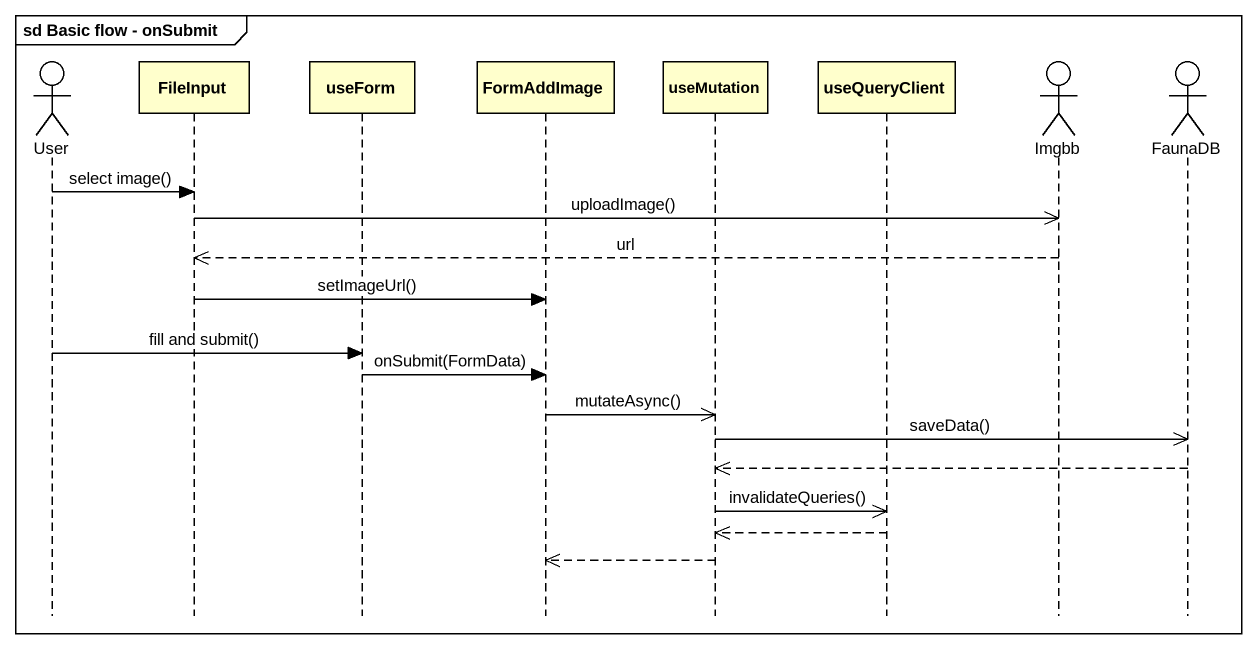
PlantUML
@startuml
mainframe sd Basic flow - onSubmit
hide footbox
actor User
participant FileInput
participant useForm
participant FormAddImage
participant useMutation
participant useQueryClient
actor Imgbb
actor FaunaDB

User -> FileInput : select image()
FileInput ->> Imgbb : uploadImage()
Imgbb -->> FileInput : url
FileInput -> FormAddImage : setImageUrl()
User -> useForm : fill and submit()
useForm -> FormAddImage : onSubmit(FormData)
FormAddImage ->> useMutation : mutateAsync()
useMutation ->> FaunaDB : saveData()
FaunaDB -->> useMutation
useMutation ->> useQueryClient : invalidateQueries()
useQueryClient -->> useMutation
useMutation -->> FormAddImage
@enduml
